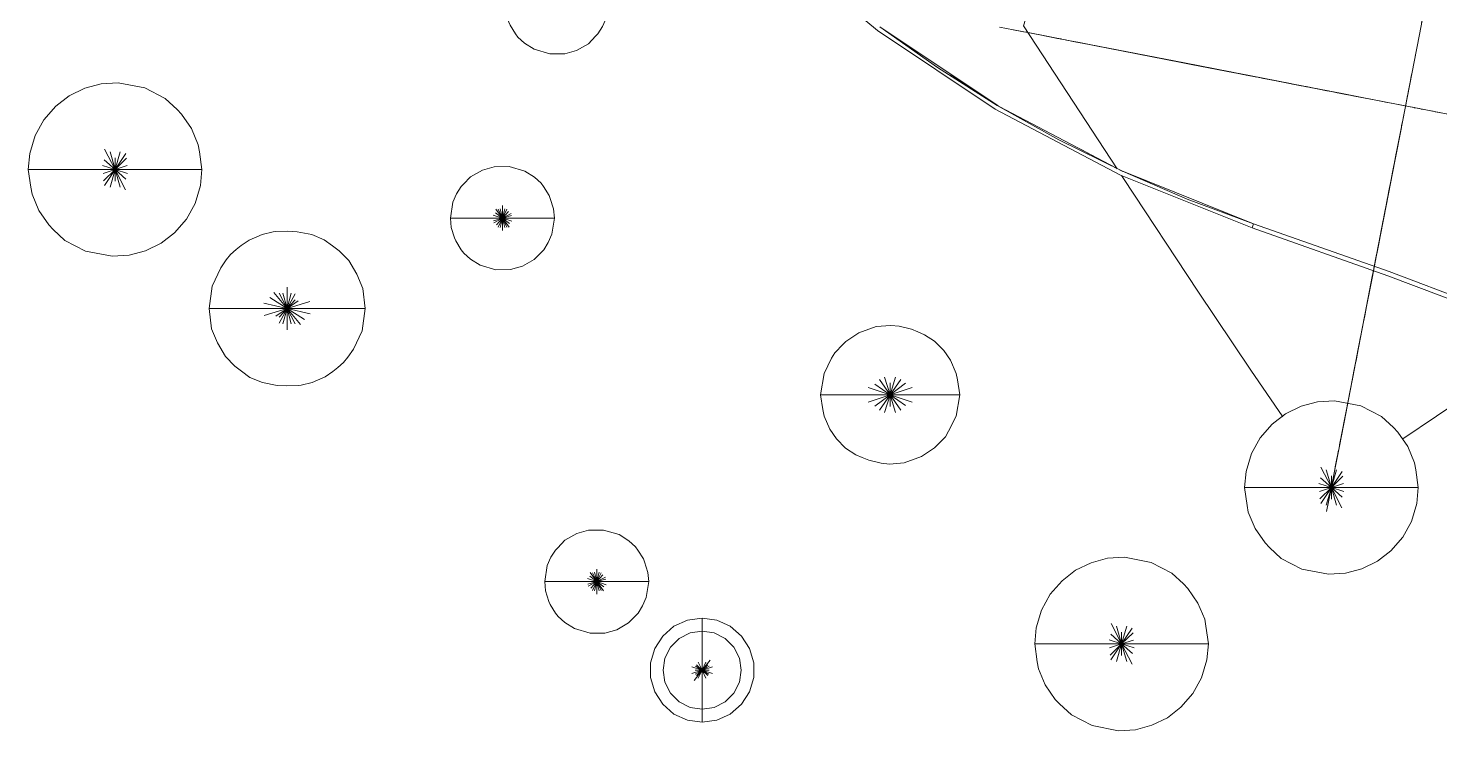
# Model space of a CAD drawing. Header units: inches. Extents: x -578 to 1873, y 397 to 1812.
# Drawn here: x 1303.8 to 1466.2, y 825.7 to 906.5 of the extents above; entities that cross this region are included whole.
import ezdxf

# ---------------------------------------------------------------- set-up
doc = ezdxf.new("R2010")
doc.units = ezdxf.units.IN
doc.header["$MEASUREMENT"] = 0
for name, color, linetype, lineweight in [('A-FLOR', 192, 'Continuous', 13), ('A-WALL', 113, 'Continuous', 13), ('E-LITE-EQPM', 33, 'Continuous', 9), ('L-PLNT', 71, 'Continuous', 9), ('L-SITE', 91, 'Continuous', 9)]:
    doc.layers.add(name, color=color, linetype=linetype, lineweight=lineweight)

# ---------------------------------------------------------------- blocks, each defined once
blk = doc.blocks.new('3D Cad File Example_dwg_RPC Shrub - Prairie Dropseed 5_-0_-1394609-_3D_-V63-Level 1')
at = {"layer": 'L-PLNT'}
for p, q in [((0.21, 43.3), (0.21, 48.2)), ((0.21, 48.2), (0.21, 45.75)), ((0.21, 45.75), (0.21, 46.63)), ((0.21, 46.63), (0.21, 45.4)), ((0.21, 45.4), (0.21, 45.05)), ((0.21, 45.05), (0.21, 42.68)), ((0.21, 43.3), (0.21, 42.97)), ((0.21, 42.97), (0.21, 42.16)), ((0.21, 42.68), (0.21, 40.52)), ((0.21, 42.16), (0.21, 41.42)), ((0.21, 41.05), (0.21, 41.72)), ((0.21, 41.72), (0.21, 37.72)), ((0.21, 41.42), (0.21, 41.16)), ((0.21, 41.02), (0.21, 41.16)), ((0.21, 41), (0.21, 41.05)), ((0.21, 41), (0.21, 41.02)), ((0.21, 40.52), (0.21, 25.32)), ((0.21, 40.34), (0.21, 40.48)), ((0.21, 40.48), (0.21, 40.35)), ((0.21, 40.35), (0.21, 40.17)), ((0.21, 40.34), (0.21, 39.39)), ((0.21, 40.17), (0.21, 39.05)), ((0.21, 39.39), (0.21, 36.64)), ((0.21, 39.05), (0.21, 38.67)), ((-6.79, 38.33), (-21.38, 23.73)), ((0.21, 38.67), (0.21, 37.67)), ((0.21, 27.71), (0.21, 37.72)), ((0.21, 37.67), (0.21, 26.56)), ((7.24, 38.46), (11.87, 33.88)), ((0.21, 36.64), (0.21, 36.45)), ((0.21, 36.45), (0.21, 25.14)), ((0.21, 32.44), (0.21, 32.89)), ((0.21, 32.89), (0.21, 32.86)), ((0.21, 32.86), (0.21, 32.61)), ((0.21, 32.61), (0.21, 31.74)), ((11.87, 33.88), (19.58, 26.11)), ((0.21, 32.27), (0.21, 32.44)), ((0.21, 32.27), (0.21, 29.95)), ((0.21, 31.74), (0.21, 29.84)), ((0.21, 29.81), (0.21, 30.69)), ((0.21, 30.69), (0.21, 30.09)), ((0.21, 30.09), (0.21, 29.5)), ((0.21, 29.95), (0.21, 29.81)), ((0.21, 29.81), (0.21, 29.84)), ((0.21, 29.81), (0.21, 25.75)), ((0.21, 29.5), (0.21, 27.8)), ((0.21, 27.8), (0.21, 27.71)), ((0.21, 26.56), (0.21, 12.37)), ((19.58, 26.11), (30.45, 15.04)), ((0.21, 19.83), (0.21, 25.96)), ((0.21, 25.96), (0.21, 25.26)), ((0.21, 25.75), (0.21, 20.66)), ((0.21, 25.32), (0.21, 23.73)), ((0.21, 25.26), (0.21, 23.48)), ((0.21, 25.14), (0.21, 23.16)), ((-21.8, 23.31), (-45.11, 0)), ((0.21, 23.16), (0.21, 23.73)), ((0.21, 22.65), (0.21, 23.48)), ((0.21, 21.86), (0.21, 22.65)), ((0.21, 22.17), (0.21, 22.18)), ((0.21, 22.18), (0.21, 22.15)), ((0.21, 22.1), (0.21, 22.17)), ((0.21, 22.15), (0.21, 22.07)), ((0.21, 21.98), (0.21, 22.1)), ((0.21, 22.07), (0.21, 21.82)), ((0.21, 21.81), (0.21, 21.98)), ((0.21, 21.13), (0.21, 21.86)), ((0.21, 21.82), (0.21, 21.38)), ((0.21, 20.63), (0.21, 21.81)), ((0.21, 21.38), (0.21, 20.82)), ((0.21, 20.45), (0.21, 21.13)), ((0.21, 20.82), (0.21, 20.23)), ((0.21, 20.66), (0.21, 19.18)), ((0.21, 17.73), (0.21, 20.63)), ((0.21, 19.83), (0.21, 20.45)), ((0.21, 20.23), (0.21, 19.7)), ((0.21, 19.7), (0.21, 19.32)), ((0.21, 18.95), (0.21, 19.65)), ((0.21, 19.65), (0.21, 18.08)), ((0.21, 19.18), (0.21, 19.32)), ((0.21, 19.15), (0.21, 19.3)), ((0.21, 19.3), (0.21, 19.13)), ((0.21, 19.15), (0.21, 18.25)), ((0.21, 19.13), (0.21, 16.8)), ((0.21, 18.91), (0.21, 18.95)), ((0.21, 17.73), (0.21, 18.91)), ((0.21, 18.08), (0.21, 18.25)), ((0.21, 17.55), (0.21, 17.81)), ((0.21, 17.81), (0.21, 17.3)), ((0.21, 17.47), (0.21, 17.73)), ((0.21, 14.05), (0.21, 17.73)), ((0.21, 16.2), (0.21, 17.55)), ((0.21, 17.47), (0.21, 15.37)), ((0.21, 17.3), (0.21, 14.11)), ((0.21, 16.8), (0.21, 16.15)), ((0.21, 16.15), (0.21, 16.2)), ((0.21, 16.15), (0.21, 15.46)), ((0.21, 16.15), (0.21, 12.18)), ((0.21, 15.97), (0.21, 12.88)), ((0.21, 15.97), (0.21, 12.83)), ((0.21, 15.46), (0.21, 15.37)), ((30.45, 15.04), (30.73, 14.75)), ((0.21, 14.11), (0.21, 13.87)), ((0.21, 13.87), (0.21, 14.05)), ((31.4, 14.07), (45.11, 0)), ((0.21, 12.88), (0.21, 12.3)), ((0.21, 12.83), (0.21, 12.36)), ((0.21, 12.4), (0.21, 12.45)), ((0.21, 12.45), (0.21, 12.27)), ((0.21, 12.4), (0.21, 12.3)), ((0.21, 12.3), (0.21, 12.38)), ((0.21, 12.38), (0.21, 12.31)), ((0.21, 12.37), (0.21, 7.11)), ((0.21, 12.36), (0.21, 12.15)), ((0.21, 11.42), (0.21, 12.31)), ((0.21, 12.3), (0.21, 9.84)), ((0.21, 12.09), (0.21, 12.3)), ((0.21, 12.15), (0.21, 12.3)), ((0.21, 12.27), (0.21, 11.94)), ((0.21, 12.18), (0.21, 11.95)), ((0.21, 12.09), (0.21, 11.83)), ((0.21, 11.95), (0.21, 10.62)), ((0.21, 11.94), (0.21, 11.42)), ((0.21, 11.83), (0.21, 11.53)), ((0.21, 11.53), (0.21, 10.9)), ((0.21, 10.9), (0.21, 10.37)), ((0.21, 10.62), (0.21, 10.21)), ((0.21, 10.37), (0.21, 10.09)), ((0.21, 10.21), (0.21, 9.67)), ((0.21, 10.09), (0.21, 7.92)), ((0.21, 9.84), (0.21, 9.09)), ((0.21, 9.67), (0.21, 9.32)), ((0.21, 9.32), (0.21, 8.8)), ((0.21, 9.09), (0.21, 8.66)), ((0.21, 8.66), (0.21, 8.8)), ((0.21, 8.62), (0.21, 8.75)), ((0.21, 8.75), (0.21, 8.47)), ((0.21, 7.44), (0.21, 8.62)), ((0.21, 8.47), (0.21, 6.13)), ((0.21, 7.92), (0.21, 7.98)), ((0.21, 7.98), (0.21, 7.92)), ((0.21, 6.61), (0.21, 7.92)), ((0.21, 7.92), (0.21, 7.43)), ((0.21, 7.92), (0.21, 7.79)), ((0.21, 7.79), (0.21, 7.46)), ((0.21, 7.46), (0.21, 6.19)), ((0.21, 7.44), (0.21, 7.43)), ((0.21, 3.16), (0.21, 7.11)), ((0.21, 6.61), (0.21, 3.48)), ((0.21, 6.19), (0.21, 5.96)), ((0.21, 5.99), (0.21, 6.13)), ((0.21, 5.96), (0.21, 5.99)), ((0.21, 3.48), (0.21, 0.71)), ((0.21, 3.16), (0.21, 3.11)), ((0.21, 3.11), (0.21, 2.97)), ((0.21, 2.97), (0.21, 2.3)), ((0.21, 2.3), (0.21, -8.92)), ((-47.28, 0.65), (-47.34, 0.65)), ((-47.13, 0.65), (-47.34, 0.65)), ((-47.17, 0.65), (-47.28, 0.65)), ((-47.17, 0.65), (-46.46, 0.65)), ((-47.13, 0.65), (-46.8, 0.65)), ((-46.8, 0.65), (-44.71, 0.65)), ((-46.46, 0.65), (-45.76, 0.65)), ((-45.76, 0.65), (-43.78, 0.65)), ((-44.71, 0.65), (-42.75, 0.65)), ((-43.78, 0.65), (-43.39, 0.65)), ((-43.39, 0.65), (-43, 0.65)), ((-43, 0.65), (-42.61, 0.65)), ((-42.76, 0.65), (-42.79, 0.65)), ((-42.79, 0.65), (-36.48, 0.65)), ((-42.61, 0.65), (-42.76, 0.65)), ((-42.75, 0.65), (-42, 0.65)), ((-42, 0.65), (-41.08, 0.65)), ((-41.08, 0.65), (-39.98, 0.65)), ((-39.98, 0.65), (-16.37, 0.65)), ((-38.23, 0.65), (-36.08, 0.65)), ((-38.23, 0.65), (-33.68, 0.65)), ((-37.18, 0.65), (-37.29, 0.65)), ((-37.29, 0.65), (-37.22, 0.65)), ((-37.22, 0.65), (-36.17, 0.65)), ((-37.09, 0.65), (-37.18, 0.65)), ((-37.18, 0.65), (-36.91, 0.65)), ((-37.18, 0.65), (-33.81, 0.65)), ((-37.09, 0.65), (-36.95, 0.65)), ((-36.95, 0.65), (-36.5, 0.65)), ((-36.91, 0.65), (-36.19, 0.65)), ((-36.5, 0.65), (-36.44, 0.65)), ((-36.44, 0.65), (-36.48, 0.65)), ((-36.19, 0.65), (-32.42, 0.65)), ((-35.96, 0.65), (-36.17, 0.65)), ((-36.08, 0.65), (-35.96, 0.65)), ((-27.72, 0.65), (-35.08, 0.65)), ((-32.98, 0.65), (-35.08, 0.65)), ((-33.81, 0.65), (-32.1, 0.65)), ((-33.68, 0.65), (-33.33, 0.65)), ((-32.91, 0.65), (-33.36, 0.65)), ((-33.36, 0.65), (-33.1, 0.65)), ((-33.33, 0.65), (-33.14, 0.65)), ((-33.25, 0.65), (-33.27, 0.65)), ((-33.27, 0.65), (-32.91, 0.65)), ((-33.25, 0.65), (-33.15, 0.65)), ((-33.15, 0.65), (-32.42, 0.65)), ((-33.14, 0.65), (-32.67, 0.65)), ((-33.1, 0.65), (-32.73, 0.65)), ((-26.5, 0.65), (-32.98, 0.65)), ((-32.73, 0.65), (-30.13, 0.65)), ((-29.65, 0.65), (-32.67, 0.65)), ((-32.42, 0.65), (-31.79, 0.65)), ((-32.42, 0.65), (-32.1, 0.65)), ((-31.79, 0.65), (-29.3, 0.65)), ((-30.13, 0.65), (-29.78, 0.65)), ((-29.78, 0.65), (-29.65, 0.65)), ((-29.3, 0.65), (-24.08, 0.65)), ((-27.72, 0.65), (-27.63, 0.65)), ((-27.63, 0.65), (-27.48, 0.65)), ((-27.48, 0.65), (-27.28, 0.65)), ((-27.28, 0.65), (-27.07, 0.65)), ((-27.07, 0.65), (-26.85, 0.65)), ((-26.85, 0.65), (-26.65, 0.65)), ((-26.65, 0.65), (-26.5, 0.65)), ((-24.08, 0.65), (-26.28, 0.65)), ((-26.25, 0.65), (-26.28, 0.65)), ((-26.25, 0.65), (-26.1, 0.65)), ((-26.1, 0.65), (-25.8, 0.65)), ((-21.07, 0.65), (-25.8, 0.65)), ((-24.98, 0.65), (-25.34, 0.65)), ((-25.34, 0.65), (-25.27, 0.65)), ((-25.27, 0.65), (-25.1, 0.65)), ((-25.1, 0.65), (-24.88, 0.65)), ((-24.98, 0.65), (-21.94, 0.65)), ((-24.88, 0.65), (-24.63, 0.65)), ((-24.63, 0.65), (-24.06, 0.65)), ((-23.52, 0.65), (-24.06, 0.65)), ((-23.52, 0.65), (-19.84, 0.65)), ((-21.94, 0.65), (-20.13, 0.65)), ((-21.02, 0.65), (-21.07, 0.65)), ((-20.19, 0.65), (-21.02, 0.65)), ((-20.13, 0.65), (-20.19, 0.65)), ((-19.78, 0.65), (-19.97, 0.65)), ((-19.97, 0.65), (-19.95, 0.65)), ((-19.95, 0.65), (-19.84, 0.65)), ((-19.84, 0.65), (-19.78, 0.65)), ((-19.84, 0.65), (-16.51, 0.65)), ((-15.46, 0.65), (-16.86, 0.65)), ((-16.48, 0.65), (-16.86, 0.65)), ((-16.51, 0.65), (-16.46, 0.65)), ((-16.46, 0.65), (-16.48, 0.65)), ((-10.85, 0.65), (-16.37, 0.65)), ((-15.07, 0.65), (-15.46, 0.65)), ((-14.81, 0.65), (-15.07, 0.65)), ((-14.81, 0.65), (-14.41, 0.65)), ((-14.41, 0.65), (-14.12, 0.65)), ((-14.12, 0.65), (-12.31, 0.65)), ((-12.31, 0.65), (-11.73, 0.65)), ((-11.26, 0.65), (-11.73, 0.65)), ((-9.51, 0.65), (-11.26, 0.65)), ((-9.86, 0.65), (-11.08, 0.65)), ((-11.08, 0.65), (-10.61, 0.65)), ((-10.75, 0.65), (-10.85, 0.65)), ((-10.58, 0.65), (-10.75, 0.65)), ((-10.61, 0.65), (-8.17, 0.65)), ((-10.38, 0.65), (-10.58, 0.65)), ((-10.14, 0.65), (-10.38, 0.65)), ((-9.88, 0.65), (-10.14, 0.65)), ((-9.62, 0.65), (-9.88, 0.65)), ((-9.86, 0.65), (-9.51, 0.65)), ((-9.35, 0.65), (-9.62, 0.65)), ((1.86, 0.65), (-9.35, 0.65)), ((-8.17, 0.65), (-4.78, 0.65)), ((-4.78, 0.65), (-3.75, 0.65)), ((-3.75, 0.65), (-3.28, 0.65)), ((-3.28, 0.65), (-3.03, 0.65)), ((-3.03, 0.65), (-2.57, 0.65)), ((-2.57, 0.65), (-1.8, 0.65)), ((-1.8, 0.65), (-1.63, 0.65)), ((-1.41, 0.65), (-1.63, 0.65)), ((-1.18, 0.65), (-1.41, 0.65)), ((-0.97, 0.65), (-1.18, 0.65)), ((-0.83, 0.65), (-0.97, 0.65)), ((-0.8, 0.65), (-0.92, 0.65)), ((-0.92, 0.65), (-0.6, 0.65)), ((-0.8, 0.65), (-0.83, 0.65)), ((-0.6, 0.65), (0.27, 0.65)), ((0.21, -0.16), (0.21, 0.71)), ((3.05, 0.65), (0.27, 0.65)), ((2.54, 0.65), (1.86, 0.65)), ((2.67, 0.65), (2.54, 0.65)), ((2.72, 0.65), (2.67, 0.65)), ((2.72, 0.65), (6.67, 0.65)), ((6.17, 0.65), (3.05, 0.65)), ((5.75, 0.65), (5.53, 0.65)), ((5.53, 0.65), (5.56, 0.65)), ((5.56, 0.65), (5.69, 0.65)), ((8.04, 0.65), (5.69, 0.65)), ((7.03, 0.65), (5.75, 0.65)), ((6.17, 0.65), (7.48, 0.65)), ((11.94, 0.65), (6.67, 0.65)), ((7.49, 0.65), (6.99, 0.65)), ((7.01, 0.65), (6.99, 0.65)), ((7.01, 0.65), (8.18, 0.65)), ((7.35, 0.65), (7.03, 0.65)), ((7.48, 0.65), (7.35, 0.65)), ((7.48, 0.65), (7.54, 0.65)), ((9.66, 0.65), (7.48, 0.65)), ((7.54, 0.65), (7.49, 0.65)), ((8.32, 0.65), (8.04, 0.65)), ((8.18, 0.65), (8.32, 0.65)), ((8.65, 0.65), (8.22, 0.65)), ((8.22, 0.65), (8.36, 0.65)), ((8.88, 0.65), (8.36, 0.65)), ((9.41, 0.65), (8.65, 0.65)), ((9.23, 0.65), (8.88, 0.65)), ((9.77, 0.65), (9.23, 0.65)), ((11.86, 0.65), (9.41, 0.65)), ((9.93, 0.65), (9.66, 0.65)), ((10.18, 0.65), (9.77, 0.65)), ((10.47, 0.65), (9.93, 0.65)), ((11.51, 0.65), (10.18, 0.65)), ((11.1, 0.65), (10.47, 0.65)), ((11.5, 0.65), (10.99, 0.65)), ((10.99, 0.65), (11.88, 0.65)), ((11.4, 0.65), (11.1, 0.65)), ((11.66, 0.65), (11.4, 0.65)), ((11.83, 0.65), (11.5, 0.65)), ((11.74, 0.65), (11.51, 0.65)), ((11.66, 0.65), (11.86, 0.65)), ((11.92, 0.65), (11.72, 0.65)), ((11.72, 0.65), (11.86, 0.65)), ((15.71, 0.65), (11.74, 0.65)), ((12.01, 0.65), (11.83, 0.65)), ((11.97, 0.65), (11.86, 0.65)), ((12.44, 0.65), (11.86, 0.65)), ((11.86, 0.65), (11.95, 0.65)), ((11.95, 0.65), (11.88, 0.65)), ((12.4, 0.65), (11.92, 0.65)), ((26.12, 0.65), (11.94, 0.65)), ((11.97, 0.65), (12.01, 0.65)), ((15.54, 0.65), (12.4, 0.65)), ((15.54, 0.65), (12.44, 0.65)), ((13.68, 0.65), (13.44, 0.65)), ((13.44, 0.65), (13.61, 0.65)), ((13.61, 0.65), (17.29, 0.65)), ((16.87, 0.65), (13.68, 0.65)), ((17.04, 0.65), (14.93, 0.65)), ((15.02, 0.65), (14.93, 0.65)), ((15.71, 0.65), (15.02, 0.65)), ((16.37, 0.65), (15.71, 0.65)), ((15.71, 0.65), (15.77, 0.65)), ((15.77, 0.65), (17.12, 0.65)), ((18.7, 0.65), (16.37, 0.65)), ((17.38, 0.65), (16.87, 0.65)), ((17.04, 0.65), (17.29, 0.65)), ((17.12, 0.65), (17.38, 0.65)), ((17.29, 0.65), (18.47, 0.65)), ((17.29, 0.65), (20.19, 0.65)), ((19.22, 0.65), (17.64, 0.65)), ((17.64, 0.65), (17.82, 0.65)), ((18.72, 0.65), (17.82, 0.65)), ((18.47, 0.65), (18.52, 0.65)), ((18.52, 0.65), (19.22, 0.65)), ((18.87, 0.65), (18.7, 0.65)), ((18.72, 0.65), (18.87, 0.65)), ((20.23, 0.65), (18.74, 0.65)), ((18.74, 0.65), (18.89, 0.65)), ((19.27, 0.65), (18.89, 0.65)), ((19.79, 0.65), (19.27, 0.65)), ((19.39, 0.65), (20.01, 0.65)), ((19.39, 0.65), (25.52, 0.65)), ((20.38, 0.65), (19.79, 0.65)), ((20.01, 0.65), (20.69, 0.65)), ((20.19, 0.65), (21.37, 0.65)), ((25.31, 0.65), (20.23, 0.65)), ((20.94, 0.65), (20.38, 0.65)), ((20.69, 0.65), (21.43, 0.65)), ((21.39, 0.65), (20.94, 0.65)), ((21.37, 0.65), (21.54, 0.65)), ((21.64, 0.65), (21.39, 0.65)), ((21.43, 0.65), (22.21, 0.65)), ((21.54, 0.65), (21.66, 0.65)), ((21.72, 0.65), (21.64, 0.65)), ((21.66, 0.65), (21.73, 0.65)), ((21.75, 0.65), (21.72, 0.65)), ((21.73, 0.65), (21.75, 0.65)), ((22.21, 0.65), (23.05, 0.65)), ((24.7, 0.65), (22.72, 0.65)), ((22.72, 0.65), (23.3, 0.65)), ((24.82, 0.65), (23.05, 0.65)), ((24.88, 0.65), (23.3, 0.65)), ((36.02, 0.65), (24.7, 0.65)), ((25.52, 0.65), (24.82, 0.65)), ((40.09, 0.65), (24.88, 0.65)), ((29.38, 0.65), (25.31, 0.65)), ((37.24, 0.65), (26.12, 0.65)), ((27.37, 0.65), (27.28, 0.65)), ((27.28, 0.65), (37.29, 0.65)), ((29.07, 0.65), (27.37, 0.65)), ((29.66, 0.65), (29.07, 0.65)), ((29.52, 0.65), (29.38, 0.65)), ((29.38, 0.65), (30.25, 0.65)), ((29.38, 0.65), (29.41, 0.65)), ((31.3, 0.65), (29.41, 0.65)), ((31.84, 0.65), (29.52, 0.65)), ((30.25, 0.65), (29.66, 0.65)), ((32.18, 0.65), (31.3, 0.65)), ((31.84, 0.65), (32, 0.65)), ((32, 0.65), (32.45, 0.65)), ((32.43, 0.65), (32.18, 0.65)), ((32.45, 0.65), (32.43, 0.65)), ((36.21, 0.65), (36.02, 0.65)), ((38.96, 0.65), (36.21, 0.65)), ((38.23, 0.65), (37.24, 0.65)), ((41.29, 0.65), (37.29, 0.65)), ((38.62, 0.65), (38.23, 0.65)), ((39.73, 0.65), (38.62, 0.65)), ((39.9, 0.65), (38.96, 0.65)), ((39.92, 0.65), (39.73, 0.65)), ((39.9, 0.65), (40.04, 0.65)), ((40.04, 0.65), (39.92, 0.65)), ((42.25, 0.65), (40.09, 0.65)), ((40.56, 0.65), (40.59, 0.65)), ((40.56, 0.65), (40.61, 0.65)), ((40.59, 0.65), (40.72, 0.65)), ((40.61, 0.65), (41.29, 0.65)), ((40.98, 0.65), (40.72, 0.65)), ((41.73, 0.65), (40.98, 0.65)), ((42.53, 0.65), (41.73, 0.65)), ((44.62, 0.65), (42.25, 0.65)), ((42.86, 0.65), (42.53, 0.65)), ((42.86, 0.65), (47.77, 0.65)), ((45.11, 0), (43.92, -10.34)), ((44.97, 0.65), (44.62, 0.65)), ((46.19, 0.65), (44.97, 0.65)), ((47.77, 0.65), (45.32, 0.65)), ((45.32, 0.65), (46.19, 0.65)), ((-45.11, 0), (-43.92, -10.34)), ((0.21, -0.49), (0.21, -0.16)), ((0.21, -0.37), (0.21, -0.49)), ((0.21, -0.37), (0.21, -0.4)), ((0.21, -0.4), (0.21, -0.54)), ((0.21, -0.54), (0.21, -0.74)), ((0.21, -0.74), (0.21, -0.98)), ((0.21, -0.98), (0.21, -1.2)), ((0.21, -1.37), (0.21, -1.2)), ((0.21, -2.13), (0.21, -1.37)), ((0.21, -2.59), (0.21, -2.13)), ((0.21, -2.84), (0.21, -2.59)), ((0.21, -3.31), (0.21, -2.84)), ((0.21, -4.34), (0.21, -3.31)), ((0.21, -7.73), (0.21, -4.34)), ((0.21, -10.18), (0.21, -7.73)), ((0.21, -8.92), (0.21, -9.18)), ((0.21, -9.42), (0.21, -9.07)), ((0.21, -9.07), (0.21, -10.82)), ((0.21, -9.18), (0.21, -9.45)), ((0.21, -9.42), (0.21, -10.65)), ((0.21, -9.45), (0.21, -9.71)), ((0.21, -9.71), (0.21, -9.94)), ((-43.92, -10.34), (-40.52, -19.83)), ((0.21, -9.94), (0.21, -10.15)), ((0.21, -10.15), (0.21, -10.31)), ((0.21, -10.65), (0.21, -10.18)), ((0.21, -10.31), (0.21, -10.42)), ((0.21, -10.42), (0.21, -15.93)), ((0.21, -10.82), (0.21, -11.29)), ((0.21, -11.87), (0.21, -11.29)), ((43.92, -10.34), (43.85, -10.54)), ((0.21, -13.68), (0.21, -11.87)), ((0.21, -13.98), (0.21, -13.68)), ((0.21, -14.37), (0.21, -13.98)), ((0.21, -14.37), (0.21, -14.63)), ((0.21, -14.63), (0.21, -15.03)), ((0.21, -15.03), (0.21, -16.43)), ((0.21, -19.02), (0.21, -15.93)), ((0.21, -16.08), (0.21, -16.02)), ((0.21, -16.02), (0.21, -16.04)), ((0.21, -16.04), (0.21, -16.43)), ((0.21, -19.02), (0.21, -16.08)), ((-40.52, -19.83), (-36.5, -26.16))]:
    blk.add_line(p, q, dxfattribs=at)
blk = doc.blocks.new('3D Cad File Example_dwg_Bollard Light - Incandescent - 120V-V17-_3D_-3532-Level 1')
at = {"layer": 'E-LITE-EQPM'}
for p, q in [((-7.74, 0.55), (-9.03, -0.57)), ((-6.19, 1.26), (-7.74, 0.55)), ((-6.19, 1.26), (-4.5, 1.5)), ((-4.5, 0), (-5.89, -0.22)), ((-4.5, 0), (-5.89, -0.22)), ((-4.5, 1.5), (-2.81, 1.26)), ((-4.5, 0), (-4.5, 1.5)), ((-4.5, 0), (-3.11, -0.22)), ((-4.5, 0), (-4.5, -0.22)), ((-4.5, 0), (-3.11, -0.22)), ((-1.26, 0.55), (-2.81, 1.26)), ((0.03, -0.57), (-1.26, 0.55)), ((-9.03, -0.57), (-9.96, -2.01)), ((-8.14, -1.85), (-7.15, -0.86)), ((-8.14, -1.85), (-7.15, -0.86)), ((-5.89, -0.22), (-7.15, -0.86)), ((-5.89, -0.22), (-7.15, -0.86)), ((-4.5, -0.86), (-4.5, -0.22)), ((-4.5, -0.86), (-4.5, -1.85)), ((-1.85, -0.86), (-3.11, -0.22)), ((-1.85, -0.86), (-3.11, -0.22)), ((-0.86, -1.85), (-1.85, -0.86)), ((-0.86, -1.85), (-1.85, -0.86)), ((0.96, -2.01), (0.03, -0.57)), ((-10.44, -3.65), (-9.96, -2.01)), ((-8.78, -3.11), (-9, -4.5)), ((-8.78, -3.11), (-9, -4.5)), ((-8.14, -1.85), (-8.78, -3.11)), ((-8.14, -1.85), (-8.78, -3.11)), ((-4.5, -3.11), (-4.5, -1.85)), ((-4.5, -4.5), (-4.5, -3.11)), ((-0.22, -3.11), (-0.86, -1.85)), ((-0.22, -3.11), (-0.86, -1.85)), ((0, -4.5), (-0.22, -3.11)), ((0, -4.5), (-0.22, -3.11)), ((1.44, -3.65), (0.96, -2.01)), ((-10.44, -5.35), (-10.44, -3.65)), ((-9, -4.5), (-8.78, -5.89)), ((-9, -4.5), (-8.78, -5.89)), ((-4.5, -4.5), (-5.7, -4.12)), ((-4.5, -4.5), (-5.7, -4.88)), ((-4.5, -4.5), (-5.42, -5.67)), ((-4.5, -4.5), (-5.31, -4.5)), ((-4.5, -4.5), (-5.29, -4.96)), ((-4.5, -4.5), (-5.28, -4.04)), ((-4.5, -4.5), (-5.15, -3.9)), ((-4.5, -4.5), (-5.15, -5.1)), ((-4.5, -4.5), (-4.94, -3.58)), ((-4.5, -4.5), (-4.94, -5.42)), ((-4.5, -4.5), (-3.58, -3.33)), ((-4.5, -4.5), (-4.06, -3.58)), ((-4.5, -4.5), (-3.85, -3.9)), ((-4.5, -4.5), (-3.71, -4.04)), ((-4.5, -4.5), (-3.3, -4.12)), ((-4.5, -4.5), (-4.5, -5.89)), ((-4.5, -4.5), (-3.69, -4.5)), ((-4.5, -4.5), (-3.72, -4.96)), ((-4.5, -4.5), (-3.3, -4.88)), ((-4.5, -4.5), (-4.06, -5.42)), ((-4.5, -4.5), (-3.85, -5.1)), ((-0.22, -5.89), (0, -4.5)), ((-0.22, -5.89), (0, -4.5)), ((1.44, -5.35), (1.44, -3.65)), ((-9.96, -6.99), (-10.44, -5.35)), ((-8.14, -7.15), (-8.78, -5.89)), ((-8.14, -7.15), (-8.78, -5.89)), ((-4.5, -7.15), (-4.5, -5.89)), ((-0.86, -7.15), (-0.22, -5.89)), ((-0.86, -7.15), (-0.22, -5.89)), ((0.96, -6.99), (1.44, -5.35)), ((-9.03, -8.43), (-9.96, -6.99)), ((-8.14, -7.15), (-7.15, -8.14)), ((-8.14, -7.15), (-7.15, -8.14)), ((-4.5, -8.14), (-4.5, -7.15)), ((-0.86, -7.15), (-1.85, -8.14)), ((-0.86, -7.15), (-1.85, -8.14)), ((0.03, -8.43), (0.96, -6.99)), ((-7.74, -9.55), (-9.03, -8.43)), ((-6.19, -10.26), (-7.74, -9.55)), ((-7.15, -8.14), (-5.89, -8.78)), ((-7.15, -8.14), (-5.89, -8.78)), ((-4.5, -9), (-5.89, -8.78)), ((-4.5, -9), (-5.89, -8.78)), ((-4.5, -8.78), (-4.5, -8.14)), ((-4.5, -9), (-3.11, -8.78)), ((-4.5, -8.78), (-4.5, -9)), ((-4.5, -9), (-3.11, -8.78)), ((-4.5, -9), (-4.5, -10.5)), ((-3.11, -8.78), (-1.85, -8.14)), ((-3.11, -8.78), (-1.85, -8.14)), ((-2.81, -10.26), (-1.26, -9.55)), ((0.03, -8.43), (-1.26, -9.55)), ((-4.5, -10.5), (-6.19, -10.26)), ((-4.5, -10.5), (-2.81, -10.26))]:
    blk.add_line(p, q, dxfattribs=at)
blk = doc.blocks.new('3D Cad File Example_dwg_Sculpture - 18 D x 16 H-V18-_3D_-3571-Level 1')
at = {"layer": 'L-SITE'}
for p, q in [((-4.38, 7.85), (-2.87, 8.53)), ((-1.6, 8.81), (-2.87, 8.53)), ((-1.32, 8.87), (-1.6, 8.81)), ((0.1, 8.91), (-1.32, 8.87)), ((0.1, 8.91), (1.16, 8.84)), ((2.83, 8.5), (1.16, 8.84)), ((2.83, 8.5), (4.28, 7.92)), ((-6.5, 6.2), (-5.85, 6.79)), ((-5.85, 6.79), (-5.27, 7.25)), ((-4.38, 7.85), (-5.27, 7.25)), ((5.23, 7.21), (4.28, 7.92)), ((5.23, 7.21), (6, 6.62)), ((7.1, 5.53), (6, 6.62)), ((-7.63, 4.67), (-7, 5.59)), ((-6.5, 6.2), (-7, 5.59)), ((8.01, 3.95), (7.1, 5.53)), ((-8.62, 2.58), (-7.63, 4.67)), ((8.01, 3.95), (8.7, 2.32)), ((-8.97, 0), (-8.62, 2.58)), ((0, 0), (-1.53, 1.84)), ((0, 0), (-0.92, 1.77)), ((-0.48, 1.75), (0, 0)), ((0, 0), (0, 2.45)), ((0, 0), (0.48, 1.75)), ((0, 0), (0.91, 1.69)), ((8.7, 2.32), (8.97, 0)), ((-8.97, 0), (-8.7, -2.32)), ((-8.93, 0), (-8.97, 0)), ((-8.93, 0), (-8.51, 0)), ((-7.73, 0), (-8.51, 0)), ((-7.73, 0), (-6.62, 0)), ((-6.62, 0), (-5.23, 0)), ((-3.61, 0), (-5.23, 0)), ((-3.61, 0), (-1.85, 0)), ((-2.67, 0.62), (0, 0)), ((0, 0), (-2.63, -0.79)), ((0, 0), (-2, 1.26)), ((-1.85, 0), (0, 0)), ((0, 0), (-1.29, -0.89)), ((0, 0), (-0.91, -1)), ((0, 0), (-0.91, -1.69)), ((0, 0), (-0.48, -1.75)), ((0, 0), (0.91, 1)), ((0, 0), (1.29, 0.89)), ((2.63, 0.79), (0, 0)), ((0, 0), (1.85, 0)), ((0, 0), (2.67, -0.62)), ((0, 0), (0.48, -1.75)), ((0, 0), (2, -1.26)), ((0, 0), (1.53, -1.84)), ((0, 0), (0, -2.45)), ((0, 0), (0.92, -1.77)), ((1.85, 0), (3.61, 0)), ((3.61, 0), (5.23, 0)), ((5.23, 0), (6.62, 0)), ((6.62, 0), (7.73, 0)), ((7.73, 0), (8.51, 0)), ((8.93, 0), (8.51, 0)), ((8.97, 0), (8.62, -2.58)), ((8.93, 0), (8.97, 0)), ((-8.01, -3.95), (-8.7, -2.32)), ((8.62, -2.58), (7.63, -4.67)), ((-8.01, -3.95), (-7.1, -5.53)), ((7.63, -4.67), (7, -5.59)), ((-7.1, -5.53), (-6, -6.62)), ((6.5, -6.2), (5.85, -6.79)), ((6.5, -6.2), (7, -5.59)), ((-5.23, -7.21), (-6, -6.62)), ((-5.23, -7.21), (-4.28, -7.92)), ((-2.83, -8.5), (-4.28, -7.92)), ((4.38, -7.85), (2.87, -8.53)), ((4.38, -7.85), (5.27, -7.25)), ((5.85, -6.79), (5.27, -7.25)), ((-2.83, -8.5), (-1.16, -8.84)), ((-0.1, -8.91), (-1.16, -8.84)), ((-0.1, -8.91), (1.32, -8.87)), ((1.32, -8.87), (1.6, -8.81)), ((1.6, -8.81), (2.87, -8.53))]:
    blk.add_line(p, q, dxfattribs=at)
blk = doc.blocks.new('3D Cad File Example_dwg_Sculpture - 20 D x 22 H-V19-_3D_-3572-Level 1')
at = {"layer": 'L-SITE'}
for p, q in [((-3.49, 9.35), (-1.6, 9.87)), ((-1.6, 9.87), (0.35, 9.99)), ((0.35, 9.99), (3.4, 9.39)), ((-6.83, 7.28), (-5.28, 8.49)), ((-3.49, 9.35), (-5.28, 8.49)), ((5.77, 8.16), (3.4, 9.39)), ((5.77, 8.16), (7.12, 6.9)), ((-6.83, 7.28), (-8.2, 5.72)), ((7.64, 6.38), (7.12, 6.9)), ((-9.19, 3.9), (-8.2, 5.72)), ((8.78, 4.71), (7.64, 6.38)), ((-9.81, 1.84), (-9.19, 3.9)), ((8.78, 4.71), (9.56, 2.85)), ((-9.99, 0), (-9.81, 1.84)), ((0, 0), (-1.21, 2.34)), ((0, 0), (-0.59, 2.04)), ((0, 0), (0.59, 2.04)), ((0, 0), (1.23, 1.83)), ((9.69, 2.05), (9.56, 2.85)), ((9.69, 2.05), (9.99, 0)), ((-9.99, 0), (-9.69, -2.05)), ((-9.99, 0), (-9.86, 0)), ((-9.86, 0), (-9.33, 0)), ((-8.43, 0), (-9.33, 0)), ((-7.19, 0), (-8.43, 0)), ((-7.19, 0), (-5.66, 0)), ((-5.66, 0), (-3.91, 0)), ((-3.91, 0), (-1.99, 0)), ((0, 0), (-1.99, 0)), ((0, 0), (-1.44, 0.46)), ((0, 0), (-1.39, -0.45)), ((0, 0), (-1.32, -1.29)), ((0, 0), (-1.25, 1.12)), ((0, 0), (-1.23, -1.83)), ((0, 0), (-0.59, -2.04)), ((0, 0), (0, 1.34)), ((0, 0), (1.32, 1.29)), ((0, 0), (1.39, 0.45)), ((0, 0), (1.99, 0)), ((0, 0), (0.59, -2.04)), ((0, 0), (1.21, -2.34)), ((0, 0), (0, -1.34)), ((0, 0), (1.25, -1.12)), ((0, 0), (1.44, -0.46)), ((3.91, 0), (1.99, 0)), ((3.91, 0), (5.66, 0)), ((7.19, 0), (5.66, 0)), ((7.19, 0), (8.43, 0)), ((9.33, 0), (8.43, 0)), ((9.33, 0), (9.86, 0)), ((9.99, 0), (9.81, -1.84)), ((9.99, 0), (9.86, 0)), ((-9.69, -2.05), (-9.56, -2.85)), ((-8.78, -4.71), (-9.56, -2.85)), ((9.81, -1.84), (9.19, -3.9)), ((-8.78, -4.71), (-7.64, -6.38)), ((9.19, -3.9), (8.2, -5.72)), ((-7.64, -6.38), (-7.12, -6.9)), ((6.83, -7.28), (8.2, -5.72)), ((-5.77, -8.16), (-7.12, -6.9)), ((6.83, -7.28), (5.28, -8.49)), ((-5.77, -8.16), (-3.4, -9.39)), ((-0.35, -9.99), (-3.4, -9.39)), ((3.49, -9.35), (1.6, -9.87)), ((3.49, -9.35), (5.28, -8.49)), ((1.6, -9.87), (-0.35, -9.99))]:
    blk.add_line(p, q, dxfattribs=at)
blk = doc.blocks.new('3D Cad File Example_dwg_Sculpture - 12 D x 10 H-V20-_3D_-V109-Level 1')
at = {"layer": 'L-SITE'}
for p, q in [((-2.29, 5.53), (-3.66, 4.76)), ((-2.29, 5.53), (-0.94, 5.92)), ((-0.94, 5.92), (0.78, 5.94)), ((2.58, 5.41), (0.78, 5.94)), ((3.68, 4.71), (2.58, 5.41)), ((-4.75, 3.64), (-5.27, 2.8)), ((-4.49, 3.9), (-4.75, 3.64)), ((-4.49, 3.9), (-3.66, 4.76)), ((3.68, 4.71), (4.45, 4.02)), ((4.45, 4.02), (4.73, 3.63)), ((5.36, 2.62), (4.73, 3.63)), ((-5.99, 0), (-5.69, 1.84)), ((-5.27, 2.8), (-5.69, 1.84)), ((5.5, 2.28), (5.36, 2.62)), ((5.89, 1.06), (5.5, 2.28)), ((-5.99, 0), (-5.89, -1.06)), ((-5.72, 0), (-5.99, 0)), ((-5.72, 0), (-5.08, 0)), ((-5.08, 0), (-4.12, 0)), ((-4.12, 0), (-2.9, 0)), ((-1.5, 0), (-2.9, 0)), ((0, 0), (-1.5, 0)), ((0, 0), (-1.08, 0.35)), ((0, 0), (-1.04, -0.3)), ((0, 0), (-0.99, -0.53)), ((0, 0), (-0.81, 0.61)), ((-0.78, 1.04), (0, 0)), ((0, 0), (-0.7, -0.77)), ((0, 0), (-0.49, 1.03)), ((0, 0), (-0.49, -1.02)), ((0, 0), (-0.26, 1.07)), ((0, 0), (-0.26, -1.07)), ((0, 1.44), (0, 0)), ((0.26, 1.07), (0, 0)), ((0, 0), (0.49, 1.02)), ((0, 0), (0.7, 0.77)), ((0, 0), (0.99, 0.53)), ((0, 0), (1.04, 0.3)), ((0, 0), (1.5, 0)), ((0, 0), (0.78, -1.04)), ((0, 0), (0, -1.44)), ((0, 0), (0.26, -1.07)), ((0, 0), (0.81, -0.61)), ((0, 0), (1.08, -0.35)), ((0, 0), (0.49, -1.03)), ((1.5, 0), (2.9, 0)), ((2.9, 0), (4.12, 0)), ((5.08, 0), (4.12, 0)), ((5.08, 0), (5.72, 0)), ((5.99, 0), (5.69, -1.84)), ((5.99, 0), (5.72, 0)), ((5.89, 1.06), (5.99, 0)), ((-5.89, -1.06), (-5.5, -2.28)), ((-5.5, -2.28), (-5.36, -2.62)), ((-5.36, -2.62), (-4.73, -3.63)), ((4.75, -3.64), (5.27, -2.8)), ((5.27, -2.8), (5.69, -1.84)), ((-4.45, -4.02), (-4.73, -3.63)), ((-3.68, -4.71), (-4.45, -4.02)), ((-2.58, -5.41), (-3.68, -4.71)), ((2.29, -5.53), (3.66, -4.76)), ((4.49, -3.9), (3.66, -4.76)), ((4.49, -3.9), (4.75, -3.64)), ((-2.58, -5.41), (-0.78, -5.94)), ((0.94, -5.92), (-0.78, -5.94)), ((2.29, -5.53), (0.94, -5.92))]:
    blk.add_line(p, q, dxfattribs=at)
blk = doc.blocks.new('3D Cad File Example_dwg_Sculpture - 16 D x 16 H-V21-_3D_-3574-Level 1')
at = {"layer": 'L-SITE'}
for p, q in [((-5.11, 6.13), (-3.6, 7.12)), ((-3.6, 7.12), (-1.61, 7.84)), ((0.08, 7.98), (-1.61, 7.84)), ((0.08, 7.98), (1.04, 7.88)), ((2.45, 7.54), (1.04, 7.88)), ((3.2, 7.23), (2.45, 7.54)), ((3.96, 6.9), (3.2, 7.23)), ((5.12, 6.15), (3.96, 6.9)), ((-6.37, 4.83), (-5.42, 5.82)), ((-5.11, 6.13), (-5.42, 5.82)), ((6.17, 5.09), (5.12, 6.15)), ((6.17, 5.09), (6.93, 3.96)), ((-7.58, 2.46), (-6.73, 4.2)), ((-6.37, 4.83), (-6.73, 4.2)), ((7.58, 2.46), (6.93, 3.96)), ((-7.58, 2.46), (-8, 0)), ((-1.24, 1.77), (0, 0)), ((0, 0), (-0.63, 2.03)), ((0, 0), (0.63, 2.03)), ((0, 0), (1.24, 1.77)), ((7.74, 1.72), (7.58, 2.46)), ((7.74, 1.72), (8, 0)), ((-8, 0), (-7.74, -1.72)), ((-8, 0), (-7.83, 0)), ((-7.26, 0), (-7.83, 0)), ((-7.26, 0), (-6.31, 0)), ((-6.31, 0), (-5.04, 0)), ((-5.04, 0), (-3.51, 0)), ((-1.8, 0), (-3.51, 0)), ((0, 0), (-2.54, 0.85)), ((0, 0), (-2.54, -0.85)), ((0, 0), (-1.8, 0)), ((0, 0), (-1.77, -1.32)), ((0, 0), (-1.75, 1.23)), ((0, 0), (-1.24, -1.77)), ((0, 0), (-0.63, -2.03)), ((0, 0), (0, 1.37)), ((0, 0), (1.77, 1.32)), ((0, 0), (2.54, 0.85)), ((0, 0), (1.8, 0)), ((0, 0), (1.24, -1.77)), ((0, 0), (0.63, -2.03)), ((0, 0), (2.54, -0.85)), ((0, 0), (1.75, -1.23)), ((0, 0), (0, -1.37)), ((1.8, 0), (3.51, 0)), ((5.04, 0), (3.51, 0)), ((5.04, 0), (6.31, 0)), ((6.31, 0), (7.26, 0)), ((7.83, 0), (7.26, 0)), ((8, 0), (7.58, -2.46)), ((8, 0), (7.83, 0)), ((-7.74, -1.72), (-7.58, -2.46)), ((-7.58, -2.46), (-6.93, -3.96)), ((7.58, -2.46), (6.73, -4.2)), ((-6.93, -3.96), (-6.17, -5.09)), ((6.37, -4.83), (5.42, -5.82)), ((6.73, -4.2), (6.37, -4.83)), ((-5.12, -6.15), (-6.17, -5.09)), ((-5.12, -6.15), (-3.96, -6.9)), ((5.11, -6.13), (3.6, -7.12)), ((5.11, -6.13), (5.42, -5.82)), ((-3.2, -7.23), (-3.96, -6.9)), ((-3.2, -7.23), (-2.45, -7.54)), ((-2.45, -7.54), (-1.04, -7.88)), ((-0.08, -7.98), (-1.04, -7.88)), ((-0.08, -7.98), (1.61, -7.84)), ((3.6, -7.12), (1.61, -7.84))]:
    blk.add_line(p, q, dxfattribs=at)
blk = doc.blocks.new('3D Cad File Example_dwg-2744-Level 1')
at = {"layer": 'A-FLOR'}
for p, q in [((517.65, -272.17), (504.39, -263.31)), ((531.99, -279.72), (517.8, -272.25)), ((547.03, -285.74), (532.07, -279.75))]:
    blk.add_line(p, q, dxfattribs=at)
at = {"layer": 'A-WALL'}
for p, q in [((491.24, -253.06), (503.77, -263.49)), ((503.77, -263.49), (517.32, -272.55)), ((510.7, -267.78), (504.07, -263.09)), ((510.7, -267.78), (517.57, -272.12)), ((512.24, -268.55), (517.57, -272.12)), ((517.32, -272.55), (531.74, -280.15)), ((517.57, -272.12), (517.63, -272.16)), ((517.57, -272.12), (524.66, -276.1)), ((524.66, -276.1), (531.95, -279.7)), ((527.2, -277.2), (531.33, -279.37)), ((546.87, -286.21), (531.74, -280.15)), ((531.95, -279.7), (539.41, -282.92)), ((547.03, -285.74), (539.41, -282.92)), ((547.03, -285.74), (546.87, -286.21)), ((547.03, -285.74), (546.87, -286.21)), ((562.63, -291.25), (547.03, -285.74)), ((562.48, -291.73), (546.87, -286.21)), ((577.95, -297.6), (562.48, -291.73)), ((578.09, -297.12), (562.63, -291.25))]:
    blk.add_line(p, q, dxfattribs=at)
at = {"rotation": 169}
blk.add_blockref('3D Cad File Example_dwg_RPC Shrub - Prairie Dropseed 5_-0_-1394609-_3D_-V63-Level 1', (564.85, -271.59), dxfattribs=at)
for name, p in [('3D Cad File Example_dwg_Sculpture - 12 D x 10 H-V20-_3D_-V109-Level 1', (466.88, -260.26)), ('3D Cad File Example_dwg_Sculpture - 20 D x 22 H-V19-_3D_-3572-Level 1', (416.1, -279.5)), ('3D Cad File Example_dwg_Sculpture - 12 D x 10 H-V20-_3D_-V109-Level 1', (460.65, -285.1)), ('3D Cad File Example_dwg_Sculpture - 18 D x 16 H-V18-_3D_-3571-Level 1', (435.88, -295.5)), ('3D Cad File Example_dwg_Sculpture - 16 D x 16 H-V21-_3D_-3574-Level 1', (505.24, -305.42)), ('3D Cad File Example_dwg_Sculpture - 20 D x 22 H-V19-_3D_-3572-Level 1', (556, -316.1)), ('3D Cad File Example_dwg_Sculpture - 12 D x 10 H-V20-_3D_-V109-Level 1', (471.5, -326.93)), ('3D Cad File Example_dwg_Sculpture - 20 D x 22 H-V19-_3D_-3572-Level 1', (531.86, -334.1)), ('3D Cad File Example_dwg_Bollard Light - Incandescent - 120V-V17-_3D_-3532-Level 1', (488.12, -332.62))]:
    blk.add_blockref(name, p)

msp = doc.modelspace()

# ---------------------------------------------------------------- block references
at = {"layer": 'A-WALL', "color": 30, "lineweight": 9}
msp.add_blockref('3D Cad File Example_dwg-2744-Level 1', (897.69, 1169.79), dxfattribs=at)

doc.saveas('drawing.dxf')
